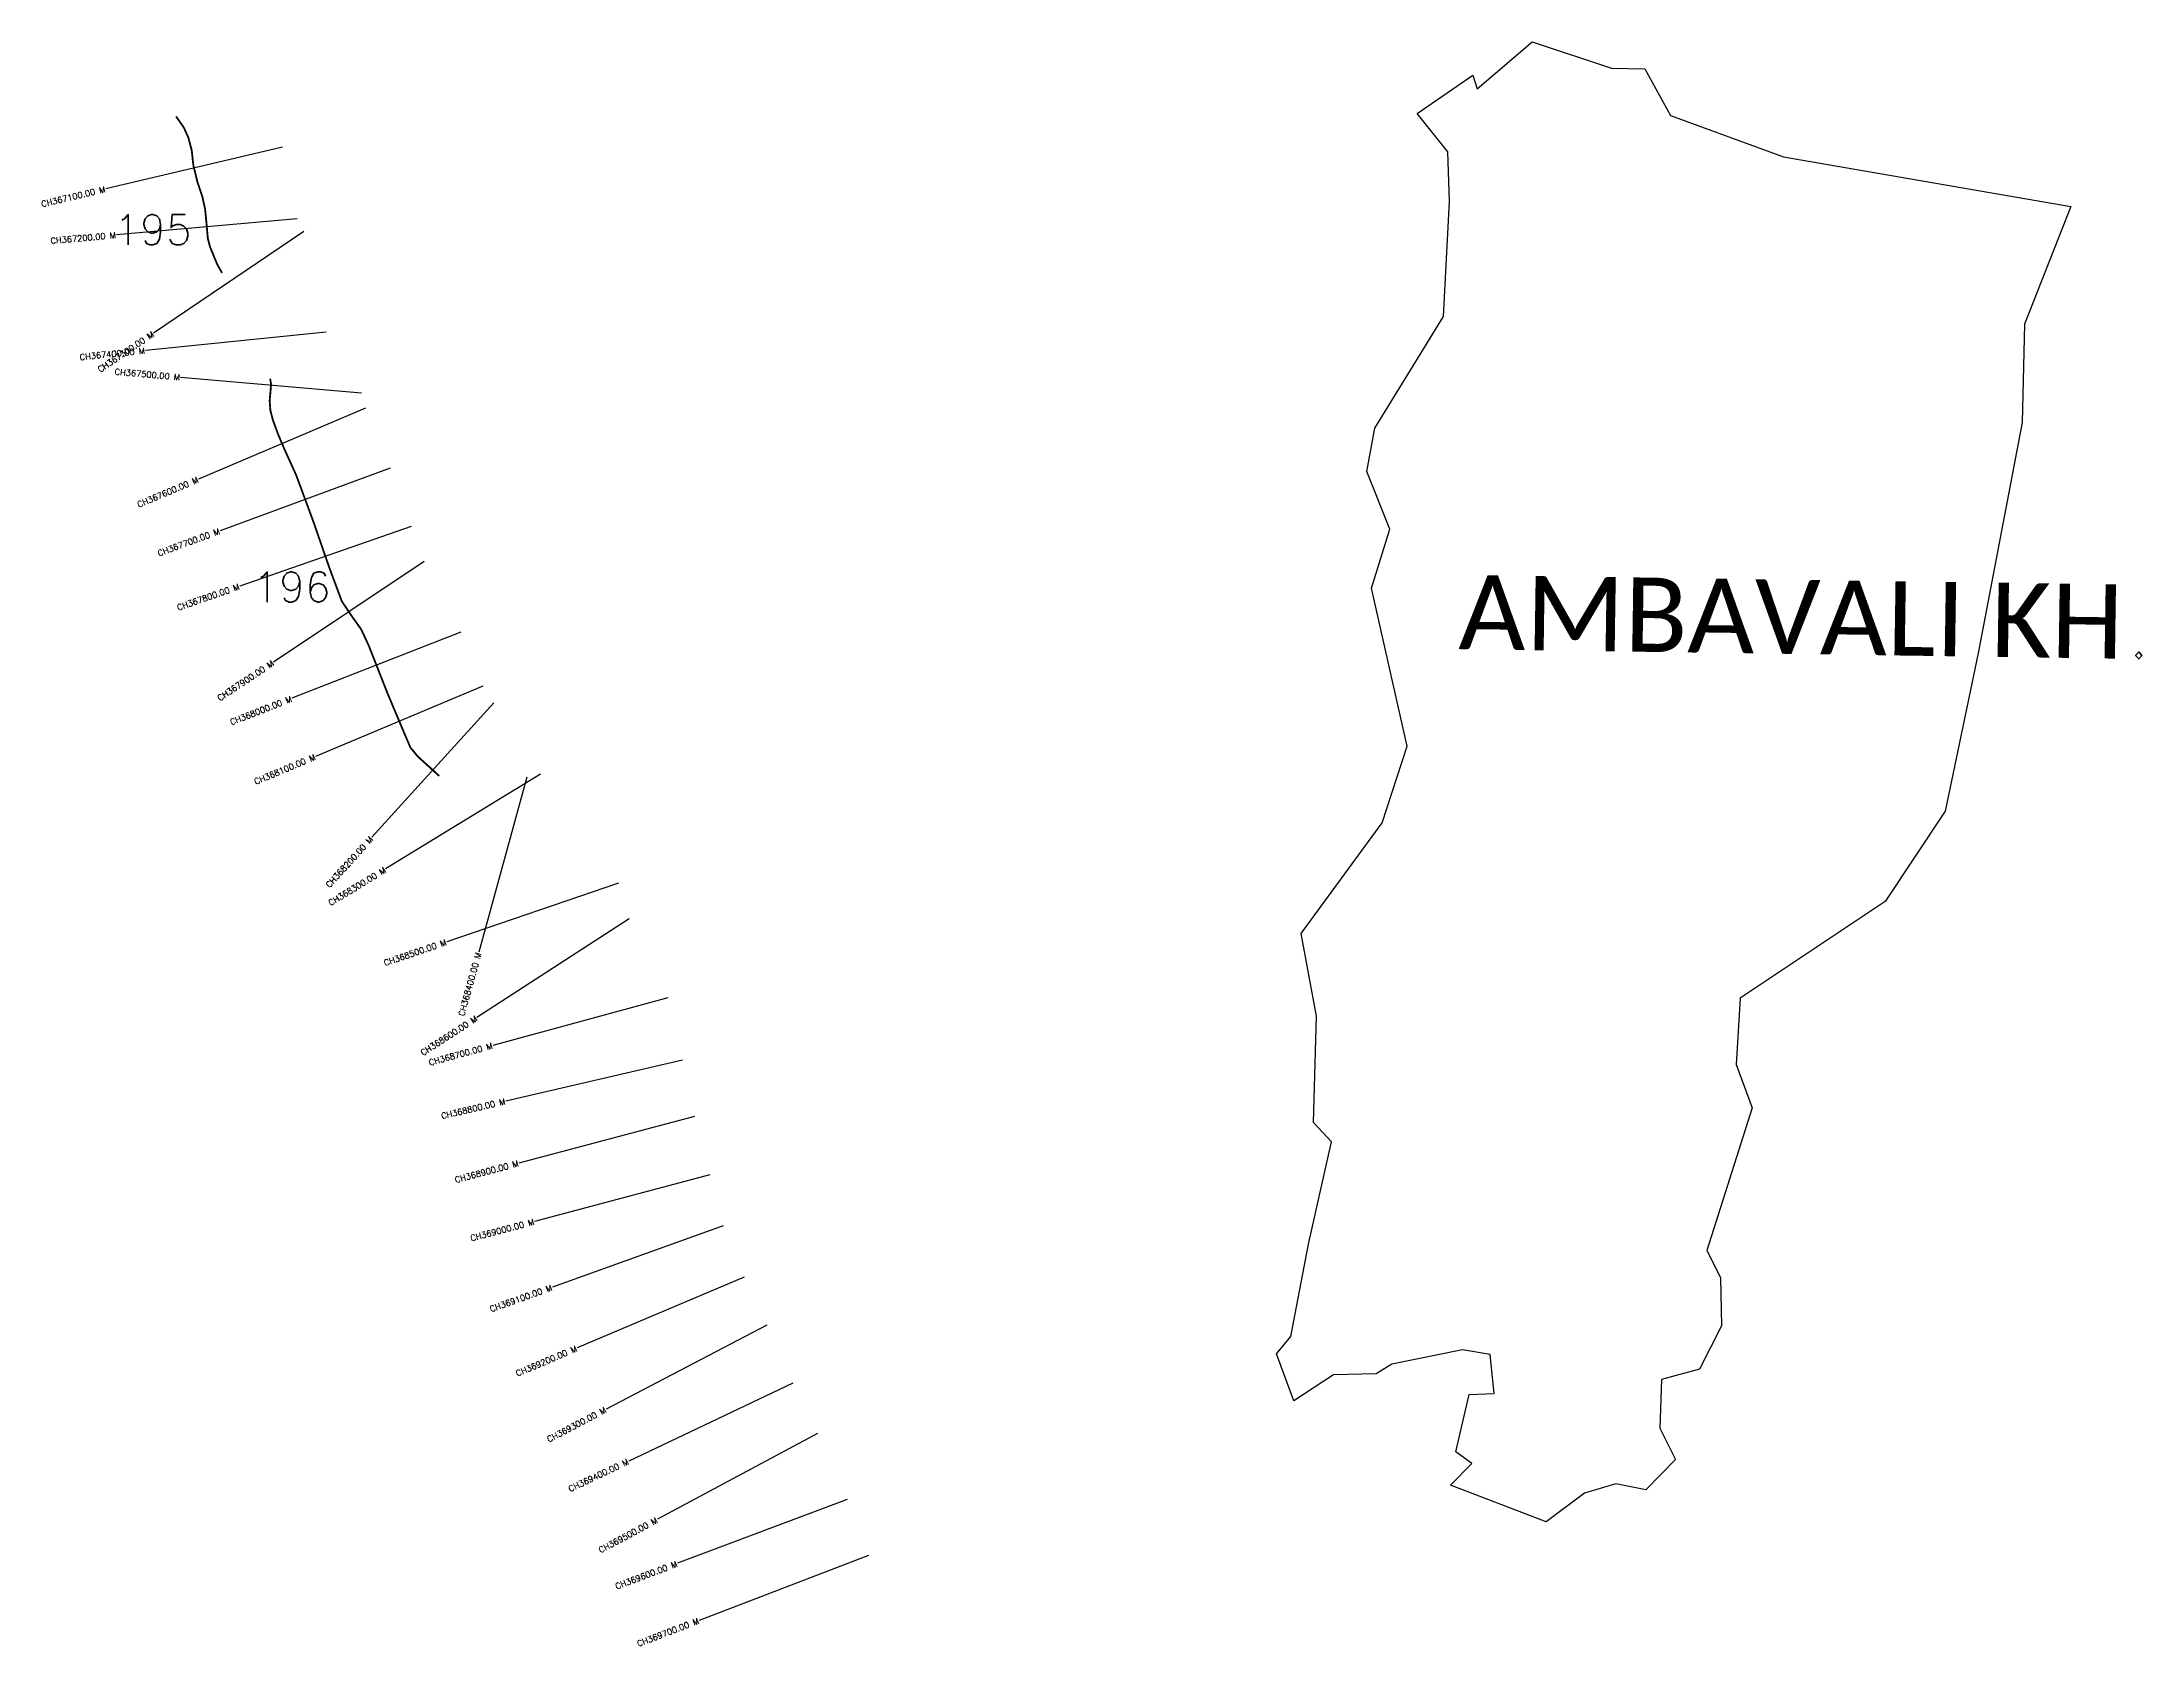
# Model space of a CAD drawing. Header units: metres. Extents: x 298651 to 302124, y 1966879 to 1969531.
import ezdxf
from ezdxf.enums import TextEntityAlignment as Align

# ---------------------------------------------------------------- set-up
doc = ezdxf.new("R2010")
doc.units = ezdxf.units.M
doc.header["$MEASUREMENT"] = 0
for name, color, linetype in [('ARTIFICIALLY PROTECTED', 4, 'Continuous'), ('CS', 134, 'Continuous'), ('CSMark', 6, 'Continuous'), ('VILLAGE NAME', 250, 'Continuous')]:
    doc.layers.add(name, color=color, linetype=linetype)
doc.styles.get("Standard").update_dxf_attribs({"font": 'simplex.shx'})

msp = doc.modelspace()

# ---------------------------------------------------------------- linework, layer by layer
at = {"color": 6, "flags": 128}
for points in [[(301344.2, 1969409.8), (301531.1, 1969341.5), (302006.1, 1969258.9), (301929.2, 1969064.8), (301925.4, 1968901.8), (301852.7, 1968520.7), (301798.3, 1968259.1), (301698.9, 1968109.6), (301459.2, 1967949.8), (301452.7, 1967840.2), (301479, 1967768.7), (301404.3, 1967532.4), (301426.8, 1967488.1), (301428.1, 1967408.3), (301392.2, 1967336.2), (301329.3, 1967319.5), (301326.4, 1967238.6), (301352.4, 1967187), (301303.5, 1967136.7), (301253.4, 1967146.5), (301201.6, 1967131.4), (301138.2, 1967083.8), (300980.5, 1967144.5), (301015.8, 1967180.3), (300989.2, 1967199.6), (301011.3, 1967294.6), (301052.3, 1967296.4), (301045.9, 1967360.8), (301000.4, 1967368.2), (300883.4, 1967344.8), (300857.2, 1967328.9), (300786.9, 1967327.1), (300721.4, 1967284.2), (300692.4, 1967361.6), (300716.3, 1967390.3), (300745.3, 1967543), (300783.5, 1967712.6), (300753.9, 1967744.4), (300758.8, 1967920), (300733.4, 1968056.7), (300867.1, 1968240.1), (300908.8, 1968366.9), (300849.4, 1968628), (300879.9, 1968725.5), (300841.9, 1968820.7), (300855.4, 1968892.8), (300968.5, 1969077.3), (300978.9, 1969267.4), (300976.1, 1969349.6), (300925, 1969412.9), (301017.4, 1969476.4), (301024.5, 1969453.7), (301115.1, 1969531.2), (301246.7, 1969488), (301301.6, 1969486.9)], [(301301.6, 1969486.9), (301344.2, 1969409.8)]]:
    msp.add_lwpolyline(points, dxfattribs=at)
at = {"layer": 'ARTIFICIALLY PROTECTED', "const_width": 3, "flags": 128}
for points in [[(298873.1, 1969408.1), (298875.7, 1969404.4), (298885.7, 1969390.3), (298893.4, 1969373.3), (298899, 1969352.3), (298901.6, 1969328.3), (298908.4, 1969300), (298916.5, 1969275.8), (298921.1, 1969255.2), (298923.1, 1969235.3), (298925.7, 1969206), (298929.6, 1969191.6), (298940.9, 1969164.1), (298949.2, 1969149.3)], [(299028.2, 1968974.3), (299028.8, 1968973.5), (299030.3, 1968965.1), (299027.9, 1968937.7), (299029.1, 1968921.9), (299033.3, 1968905.8), (299041.8, 1968882.6), (299052.2, 1968858), (299071.8, 1968814.8), (299079.8, 1968793.3), (299099.9, 1968738.7), (299122.2, 1968674.5), (299126.6, 1968661.7), (299147.3, 1968606.1), (299162.7, 1968583.1), (299179.2, 1968559.9), (299191.8, 1968532.8), (299222.3, 1968455.2), (299249, 1968391.6), (299260.7, 1968364.2), (299273.1, 1968349.3), (299300.7, 1968324.3), (299308.2, 1968317.3)]]:
    msp.add_lwpolyline(points, dxfattribs=at)
at = {"layer": 'CS'}
for p, q in [((299048.9, 1969357.4), (298757, 1969288.2)), ((299073.4, 1969238.7), (298774.6, 1969212)), ((299084.2, 1969217.8), (298835.7, 1969049.7)), ((299121.2, 1969051.3), (298822.7, 1969020.9)), ((299179.6, 1968950.6), (298880.7, 1968976.6)), ((299186.4, 1968925.8), (298910.3, 1968808.4)), ((299227.4, 1968826.6), (298945.9, 1968723)), ((299261.8, 1968729.8), (298978.4, 1968631.4)), ((299283.6, 1968672.2), (299034.1, 1968505.6)), ((299344.1, 1968555.3), (299064.8, 1968445.8)), ((299380.4, 1968466), (299103.9, 1968349.8)), ((299398.5, 1968438.1), (299196.8, 1968216)), ((299475.6, 1968320.1), (299219.7, 1968163.6)), ((299453.3, 1968315.4), (299373.7, 1968026.1)), ((299604.7, 1968140), (299320.8, 1968043.2)), ((299622.5, 1968080.9), (299370.7, 1967917.9)), ((299686.5, 1967950.3), (299397, 1967871.7)), ((299710.5, 1967847.6), (299418.3, 1967779.6)), ((299730.1, 1967754.3), (299440.1, 1967677.3)), ((299755.7, 1967657.7), (299465.8, 1967580.6)), ((299777.9, 1967573.2), (299495.4, 1967472.2)), ((299812.5, 1967488.7), (299536.3, 1967371.5)), ((299850.1, 1967409.3), (299584.2, 1967270.2)), ((299892.7, 1967313), (299621.6, 1967184.5)), ((299933.5, 1967230), (299669.2, 1967088.1)), ((299983, 1967121), (299702.2, 1967015.3)), ((300018.2, 1967028.3), (299738, 1966921))]:
    msp.add_line(p, q, dxfattribs=at)

# ---------------------------------------------------------------- texts
at = {"char_height": 50, "attachment_point": 1}
for s, insert in [('195', (298770.5, 1969245.8)), ('196', (299000.4, 1968654.9))]:
    msp.add_mtext_dynamic_manual_height_columns(s, width=84.374, gutter_width=1, heights=[74.2], dxfattribs=dict(at, insert=insert))
at = {"layer": 'CSMark'}
for s, rotation, p in [('CH367100.00 M', 13.3334, (298756, 1969287.9)), ('CH367200.00 M', 5.1109, (298773.6, 1969211.9)), ('CH367300.00 M', 34.0725, (298834.9, 1969049.1)), ('CH367400.00 M', 5.8084, (298821.7, 1969020.8)), ('CH367500.00 M', 355.0423, (298879.7, 1968976.7)), ('CH367600.00 M', 23.0434, (298909.4, 1968808)), ('CH367700.00 M', 20.2134, (298944.9, 1968722.6)), ('CH367800.00 M', 19.1507, (298977.5, 1968631)), ('CH367900.00 M', 33.7217, (299033.2, 1968505.1)), ('CH368000.00 M', 21.4093, (299063.9, 1968445.4)), ('CH368100.00 M', 22.8016, (299103, 1968349.4)), ('CH368200.00 M', 47.7695, (299196.2, 1968215.2)), ('CH368300.00 M', 31.4447, (299218.8, 1968163)), ('CH368500.00 M', 18.8427, (299319.8, 1968042.8)), ('CH368400.00 M', 74.6136, (299373.4, 1968025.2)), ('CH368600.00 M', 32.9212, (299369.9, 1967917.4)), ('CH368700.00 M', 15.1813, (299396, 1967871.5)), ('CH368800.00 M', 13.0995, (299417.3, 1967779.4)), ('CH368900.00 M', 14.8784, (299439.1, 1967677)), ('CH369000.00 M', 14.8784, (299464.8, 1967580.4)), ('CH369100.00 M', 19.6733, (299494.5, 1967471.8)), ('CH369200.00 M', 22.9894, (299535.4, 1967371.1)), ('CH369300.00 M', 27.6216, (299583.4, 1967269.8)), ('CH369400.00 M', 25.3482, (299620.7, 1967184.1)), ('CH369500.00 M', 28.2372, (299668.3, 1967087.6)), ('CH369600.00 M', 20.6253, (299701.3, 1967014.9)), ('CH369700.00 M', 20.9573, (299737.1, 1966920.6))]:
    msp.add_text(s, height=10, rotation=rotation, dxfattribs=at).set_placement(p, align=Align.MIDDLE_RIGHT)
at = {"layer": 'VILLAGE NAME', "insert": (300994.8, 1968649.9), "char_height": 122.778, "attachment_point": 1, "rotation": 359.1736}
msp.add_mtext_dynamic_manual_height_columns('{\\fCalibri|b0|i0|c0|p34;AMBAVALI KH}.', width=1512.127, gutter_width=613.9, heights=[280.3], dxfattribs=at)

doc.saveas('drawing.dxf')
